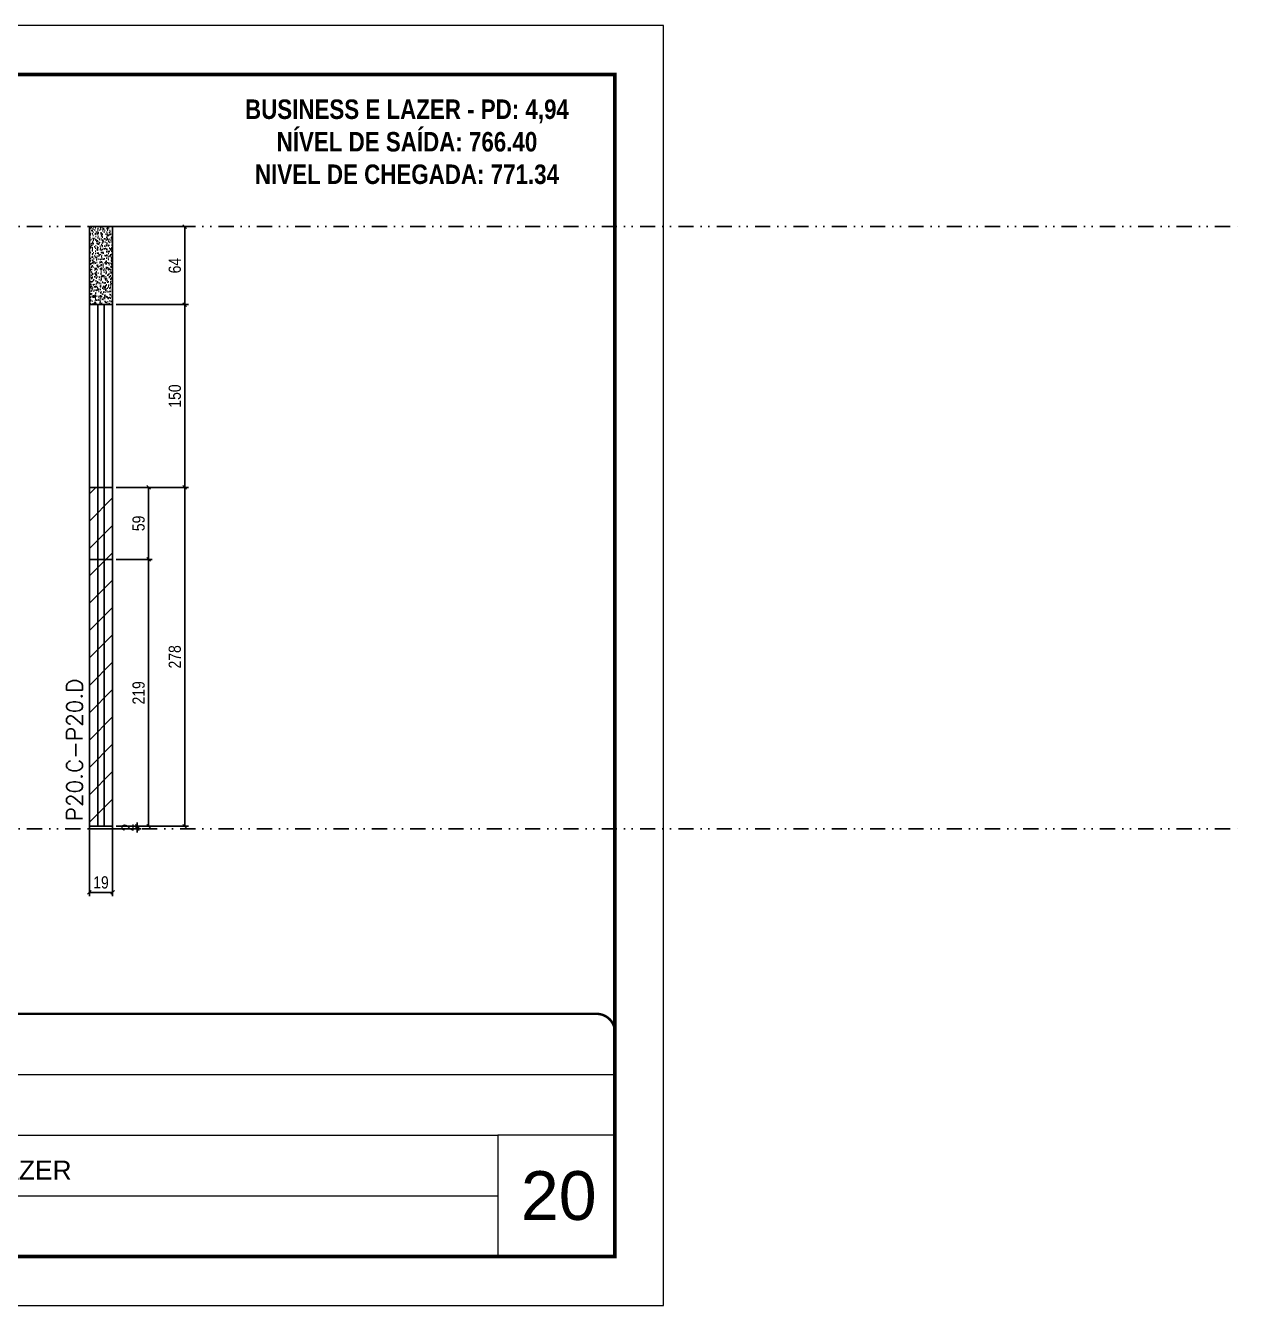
# Model space of a CAD drawing. Extents: x 13379 to 23315, y 867 to 16997.
# Drawn here: x 20116 to 21113, y 11204 to 12254 of the extents above; entities that cross this region are included whole.
import ezdxf

# ---------------------------------------------------------------- set-up
doc = ezdxf.new("R2010")
doc.units = 0
for name, pattern in [('CONTINUO', [0]), ('DASHED', [0.75, 0.5, -0.25]), ('DIVIDE2', [0.625, 0.25, -0.125, 0, -0.125, 0, -0.125])]:
    doc.linetypes.add(name, pattern=pattern)
for name, color, linetype, lineweight in [('CARIMBO', 255, 'Continuous', 9), ('Folhas', 255, 'Continuous', 9), ('Hachura', 251, 'Continuous', 9), ('SARRAFO DE PRESSAO', 251, 'DASHED', 9), ('Texto Seção', 7, 'Continuous', 15)]:
    doc.layers.add(name, color=color, linetype=linetype, lineweight=lineweight)
for name, color, linetype in [('COTA', 241, 'Continuous'), ('NOMENCLATURA', 7, 'Continuous'), ('Nível', 160, 'Continuous'), ('Painéis', 200, 'Continuous'), ('SARR_2.2x7', 40, 'Continuous')]:
    doc.layers.add(name, color=color, linetype=linetype)
doc.styles.add('ARIAL', font='arial.ttf')
doc.styles.add('COTA TECNICA', font='techl___.ttf', dxfattribs={"height": 10})
doc.styles.add('COTA TECNICA-50', font='techl___.ttf', dxfattribs={"height": 10})
doc.styles.add('REGUA-120', font='ROMANS.shx', dxfattribs={"height": 15})
doc.styles.add('ROMANC', font='techb___.ttf', dxfattribs={"height": 2.5})
doc.styles.add('Tecnologia', font='')
doc.styles.get('Tecnologia').set_extended_font_data('Forgotten Futurist')
doc.dimstyles.new('COTA PAINEL-50', dxfattribs={"dimtxt": 10, "dimasz": 3, "dimexe": 3, "dimexo": 3, "dimgap": 3, "dimtad": 1, "dimdec": 1, "dimzin": 12, "dimdsep": 46, "dimtxsty": 'COTA TECNICA-50', "dimblk1": 'OBLIQUE', "dimblk2": 'OBLIQUE', "dimsah": 1, "dimcen": 0.9, "dimclrd": 4, "dimclre": 4, "dimclrt": 240, "dimadec": 1, "dimazin": 3, "dimtfac": 1, "dimtdec": 1, "dimtmove": 0, "dimatfit": 3, "dimfxl": 1, "dimtolj": 1, "dimtzin": 12, "dimarcsym": 0})
doc.dimstyles.new('PAINEL', dxfattribs={"dimtxt": 10, "dimasz": 3, "dimexe": 3, "dimexo": 3, "dimgap": 3, "dimtad": 1, "dimdec": 1, "dimzin": 12, "dimdsep": 46, "dimtxsty": 'COTA TECNICA', "dimblk1": 'OBLIQUE', "dimblk2": 'OBLIQUE', "dimsah": 1, "dimcen": 0.9, "dimclrd": 4, "dimclre": 4, "dimclrt": 240, "dimadec": 1, "dimazin": 3, "dimtfac": 1, "dimtdec": 1, "dimtmove": 0, "dimatfit": 3, "dimfxl": 1, "dimtolj": 1, "dimtzin": 12, "dimarcsym": 0})

# ---------------------------------------------------------------- blocks, each defined once
blk = doc.blocks.new('9999999999')
at = {"color": 30, "linetype": 'CONTINUO'}
for p, q in [((98564.6, 34230.2), (98564.6, 34429.4)), ((98564.6, 34379.6), (99584, 34379.6)), ((98564.6, 34329.8), (99488, 34329.8)), ((99584, 34329.8), (99488, 34329.8)), ((99488, 34329.8), (99488, 34230.2)), ((98564.6, 34280), (99488, 34280))]:
    blk.add_line(p, q, dxfattribs=at)
at = {"color": 30, "linetype": 'CONTINUO', "const_width": 2}
blk.add_lwpolyline([(99584, 34230.2), (99584, 34414.4, 0.414214), (99569, 34429.4), (98229, 34429.4, 0.414214), (98214, 34414.4), (98214, 34245.2, 0.414214), (98229, 34230.2), (99584, 34230.2)], format="xyb", dxfattribs=at)
at = {"layer": 'Folhas'}
blk.add_lwpolyline([(98139, 34190.2), (99624, 34190.2), (99624, 35240.2), (98139, 35240.2)], close=True, dxfattribs=at)
at = {"layer": 'Folhas', "color": 30, "const_width": 3}
blk.add_lwpolyline([(98214, 34230.2), (99584, 34230.2), (99584, 35200.2), (98214, 35200.2)], close=True, dxfattribs=at)
at = {"color": 7, "linetype": 'Continuous', "ltscale": 5, "style": 'ARIAL'}
for s, height, p in [('SCHWARTZ', 15.48, (98837.7, 34393.1)), ('GWT', 15.48, (98837.7, 34343.3)), ('BUSINESS CENTER E LAZER', 15.483, (98837.7, 34293.5)), ('NOVA SISTEMAS CONSTRUTIVOS', 11.059, (98263.2, 34267.2)), ('PILARES', 15.48, (98837.7, 34243.7))]:
    blk.add_text(s, height=height, dxfattribs=at).set_placement(p)
at = {"layer": 'Folhas', "color": 7, "style": 'Tecnologia', "width": 1.5}
for s, p in [('CLIENTE:', (98573.7, 34397.2)), ('OBRA:', (98573.7, 34347.3)), ('PAVIMENTO:', (98573.7, 34297.5)), ('PROJETO:', (98573.7, 34247.7))]:
    blk.add_text(s, height=14, dxfattribs=at).set_placement(p)
blk = doc.blocks.new('_Oblique')
at = {"color": 0, "linetype": 'ByBlock', "lineweight": -2}
blk.add_line((-0.5, -0.5), (0.5, 0.5), dxfattribs=at)
blk = doc.blocks.new('*D610')
at = {"layer": 'COTA', "color": 4, "lineweight": -2, "transparency": 16777216}
for p, q in [((20190.3, 12089.3), (20249.5, 12089.3)), ((20246.5, 12025.3), (20246.5, 12089.3)), ((20190.3, 12025.3), (20249.5, 12025.3))]:
    blk.add_line(p, q, dxfattribs=at)
at = {"layer": 'Defpoints', "color": 0, "transparency": 16777216}
for p in [(20187.3, 12089.3), (20246.5, 12089.3), (20187.3, 12025.3)]:
    blk.add_point(p, dxfattribs=at)
at = {"layer": 'COTA', "color": 4, "lineweight": -2, "transparency": 16777216, "xscale": 3, "yscale": 3, "zscale": 3}
for p, rotation in [((20246.5, 12089.3), 90), ((20246.5, 12025.3), 270)]:
    blk.add_blockref('_Oblique', p, dxfattribs=dict(at, rotation=rotation))
at = {"layer": 'COTA', "color": 240, "transparency": 16777216, "insert": (20238.4, 12057.3), "char_height": 10, "attachment_point": 5, "rotation": 90, "style": 'COTA TECNICA'}
blk.add_mtext('\\A1;64', dxfattribs=at)
blk = doc.blocks.new('*D611')
at = {"layer": 'COTA', "color": 4, "lineweight": -2, "transparency": 16777216}
for p, q in [((20168.3, 11594.3), (20168.3, 11540.1)), ((20187.3, 11594.3), (20187.3, 11540.1)), ((20168.3, 11543.1), (20187.3, 11543.1))]:
    blk.add_line(p, q, dxfattribs=at)
at = {"layer": 'Defpoints', "color": 0, "transparency": 16777216}
for p in [(20168.3, 11597.3), (20187.3, 11597.3), (20187.3, 11543.1)]:
    blk.add_point(p, dxfattribs=at)
at = {"layer": 'COTA', "color": 4, "lineweight": -2, "transparency": 16777216, "xscale": 3, "yscale": 3, "zscale": 3, "rotation": 180}
blk.add_blockref('_Oblique', (20168.3, 11543.1), dxfattribs=at)
at = {"layer": 'COTA', "color": 4, "lineweight": -2, "transparency": 16777216, "xscale": 3, "yscale": 3, "zscale": 3}
blk.add_blockref('_Oblique', (20187.3, 11543.1), dxfattribs=at)
at = {"layer": 'COTA', "color": 240, "transparency": 16777216, "insert": (20177.8, 11551.2), "char_height": 10, "attachment_point": 5, "style": 'COTA TECNICA'}
blk.add_mtext('\\A1;19', dxfattribs=at)
blk = doc.blocks.new('*D612')
at = {"layer": 'COTA', "color": 4, "lineweight": -2, "transparency": 16777216}
for p, q in [((20190.3, 11816.3), (20219.8, 11816.3)), ((20216.8, 11597.3), (20216.8, 11816.3)), ((20190.3, 11597.3), (20219.8, 11597.3))]:
    blk.add_line(p, q, dxfattribs=at)
at = {"layer": 'Defpoints', "color": 0, "transparency": 16777216}
for p in [(20187.3, 11816.3), (20216.8, 11816.3), (20187.3, 11597.3)]:
    blk.add_point(p, dxfattribs=at)
at = {"layer": 'COTA', "color": 4, "lineweight": -2, "transparency": 16777216, "xscale": 3, "yscale": 3, "zscale": 3}
for p, rotation in [((20216.8, 11816.3), 90), ((20216.8, 11597.3), 270)]:
    blk.add_blockref('_Oblique', p, dxfattribs=dict(at, rotation=rotation))
at = {"layer": 'COTA', "color": 240, "transparency": 16777216, "insert": (20208.7, 11706.8), "char_height": 10, "attachment_point": 5, "rotation": 90, "style": 'COTA TECNICA'}
blk.add_mtext('\\A1;219', dxfattribs=at)
blk = doc.blocks.new('*D613')
at = {"layer": 'COTA', "color": 4, "lineweight": -2, "transparency": 16777216}
for p, q in [((20190.3, 11875.3), (20219.8, 11875.3)), ((20216.8, 11816.3), (20216.8, 11875.3)), ((20190.3, 11816.3), (20219.8, 11816.3))]:
    blk.add_line(p, q, dxfattribs=at)
at = {"layer": 'Defpoints', "color": 0, "transparency": 16777216}
for p in [(20187.3, 11875.3), (20216.8, 11875.3), (20187.3, 11816.3)]:
    blk.add_point(p, dxfattribs=at)
at = {"layer": 'COTA', "color": 4, "lineweight": -2, "transparency": 16777216, "xscale": 3, "yscale": 3, "zscale": 3}
for p, rotation in [((20216.8, 11875.3), 90), ((20216.8, 11816.3), 270)]:
    blk.add_blockref('_Oblique', p, dxfattribs=dict(at, rotation=rotation))
at = {"layer": 'COTA', "color": 240, "transparency": 16777216, "insert": (20208.7, 11845.8), "char_height": 10, "attachment_point": 5, "rotation": 90, "style": 'COTA TECNICA'}
blk.add_mtext('\\A1;59', dxfattribs=at)
blk = doc.blocks.new('*D614')
at = {"layer": 'COTA', "color": 4, "lineweight": -2, "transparency": 16777216}
for p, q in [((20190.3, 11875.3), (20249.5, 11875.3)), ((20246.5, 11597.3), (20246.5, 11875.3)), ((20190.3, 11597.3), (20249.5, 11597.3))]:
    blk.add_line(p, q, dxfattribs=at)
at = {"layer": 'Defpoints', "color": 0, "transparency": 16777216}
for p in [(20187.3, 11875.3), (20246.5, 11875.3), (20187.3, 11597.3)]:
    blk.add_point(p, dxfattribs=at)
at = {"layer": 'COTA', "color": 4, "lineweight": -2, "transparency": 16777216, "xscale": 3, "yscale": 3, "zscale": 3}
for p, rotation in [((20246.5, 11875.3), 90), ((20246.5, 11597.3), 270)]:
    blk.add_blockref('_Oblique', p, dxfattribs=dict(at, rotation=rotation))
at = {"layer": 'COTA', "color": 240, "transparency": 16777216, "insert": (20238.4, 11736.3), "char_height": 10, "attachment_point": 5, "rotation": 90, "style": 'COTA TECNICA'}
blk.add_mtext('\\A1;278', dxfattribs=at)
blk = doc.blocks.new('*D615')
at = {"layer": 'COTA', "color": 4, "lineweight": -2, "transparency": 16777216}
for p, q in [((20190.3, 11597.3), (20210.6, 11597.3)), ((20190.3, 11595.3), (20210.6, 11595.3)), ((20207.6, 11597.3), (20207.6, 11600.3)), ((20207.6, 11595.3), (20207.6, 11597.3)), ((20207.6, 11595.3), (20207.6, 11592.3))]:
    blk.add_line(p, q, dxfattribs=at)
at = {"layer": 'Defpoints', "color": 0, "transparency": 16777216}
for p in [(20187.3, 11597.3), (20187.3, 11595.3), (20207.6, 11597.3)]:
    blk.add_point(p, dxfattribs=at)
at = {"layer": 'COTA', "color": 4, "lineweight": -2, "transparency": 16777216, "xscale": 3, "yscale": 3, "zscale": 3}
for p, rotation in [((20207.6, 11597.3), 270), ((20207.6, 11595.3), 90)]:
    blk.add_blockref('_Oblique', p, dxfattribs=dict(at, rotation=rotation))
at = {"layer": 'COTA', "color": 240, "transparency": 16777216, "insert": (20199.6, 11596.3), "char_height": 10, "attachment_point": 5, "rotation": 90, "style": 'COTA TECNICA-50'}
blk.add_mtext('\\A1;2', dxfattribs=at)
blk = doc.blocks.new('*D618')
at = {"layer": 'COTA', "color": 4, "linetype": 'ByBlock', "lineweight": -2, "transparency": 16777216}
for p, q in [((20190.3, 12025.3), (20249.5, 12025.3)), ((20246.5, 11875.3), (20246.5, 12025.3)), ((20190.3, 11875.3), (20249.5, 11875.3))]:
    blk.add_line(p, q, dxfattribs=at)
at = {"layer": 'Defpoints', "color": 0, "linetype": 'ByBlock', "transparency": 16777216}
for p in [(20187.3, 12025.3), (20246.5, 12025.3), (20187.3, 11875.3)]:
    blk.add_point(p, dxfattribs=at)
at = {"layer": 'COTA', "color": 4, "linetype": 'ByBlock', "lineweight": -2, "transparency": 16777216, "xscale": 3, "yscale": 3, "zscale": 3}
for p, rotation in [((20246.5, 12025.3), 90), ((20246.5, 11875.3), 270)]:
    blk.add_blockref('_Oblique', p, dxfattribs=dict(at, rotation=rotation))
at = {"layer": 'COTA', "color": 240, "linetype": 'ByBlock', "transparency": 16777216, "insert": (20238.4, 11950.3), "char_height": 10, "attachment_point": 5, "rotation": 90, "style": 'COTA TECNICA'}
blk.add_mtext('\\A1;150', dxfattribs=at)

msp = doc.modelspace()

# ---------------------------------------------------------------- hatches: boundary and pattern name
at = {"layer": 'COTA'}
h = msp.add_hatch(dxfattribs=at)
h.set_pattern_fill('AR-CONC', color=256, scale=0.03)
h.set_pattern_definition([(50, (42.783, 0), (5.4655401, -0.4781726), [0.5715, -6.2865]), (355, (42.783, 0), (-1.0573026, 5.7317054), [0.4572, -5.0292175]), (100.451445, (43.238, -0.04), (4.4082374, 5.2535326), [0.4857003, -5.3427073]), (46.1842, (42.783, 1.524), (8.1323712, -1.2612698), [0.85725, -9.42975]), (96.635558, (43.4605, 1.419), (7.122124, 7.4227837), [0.7285507, -8.0140682]), (351.18415, (42.783, 1.524), (7.122124, 7.4227837), [0.685799, -7.543792]), (21, (43.545, 1.143), (4.5484317, -3.06795595), [0.5715, -6.2865]), (326, (43.545, 1.143), (1.8540609, 5.525639), [0.4572, -5.0292]), (71.451445, (43.924, 0.8873), (6.4024926, 2.4576831), [0.4857003, -5.3426981]), (37.5, (42.7828, 0), (0.0926581, 2.53665117), [0, -4.96824, 0, -5.1054, 0, -5.04825]), (7.5, (42.7828, 0), (2.00458988, 3.00541724), [0, -2.91084, 0, -4.85394, 0, -1.92405]), (327.5, (41.0835, 0), (4.06771786, -0.17186232), [0, -1.905, 0, -5.9436, 0, -7.8867]), (317.5, (40.3215, 0), (4.44387544, 0.76279473), [0, -2.4765, 0, -3.94716, 0, -5.6007])])
h.paths.add_polyline_path([(20187.3, 12089.3), (20168.3, 12089.3), (20168.3, 12025.3), (20187.3, 12025.3)])
at = {"layer": 'Hachura', "linetype": 'ByBlock'}
h = msp.add_hatch(dxfattribs=at)
h.set_pattern_fill('ANSI31', color=256, scale=5)
h.set_pattern_definition([(45, (-113007.218, -18391.685), (-11.2253202, 11.2253202), [])])
h.paths.add_polyline_path([(20187.3, 11816.3), (20168.3, 11816.3), (20168.3, 11597.3), (20187.3, 11597.3)])
h.paths.add_polyline_path([(20187.3, 11875.3), (20168.3, 11875.3), (20168.3, 11816.3), (20187.3, 11816.3)])

# ---------------------------------------------------------------- linework, layer by layer
at = {"layer": 'COTA', "linetype": 'ByBlock'}
msp.add_lwpolyline([(20168.3, 12025.3), (20187.3, 12025.3), (20187.3, 12089.3), (20168.3, 12089.3)], close=True, dxfattribs=at)
at = {"layer": 'Nível', "color": 4, "linetype": 'DIVIDE2', "ltscale": 50}
for p, q in [((17569.5, 12089.3), (21112.79, 12089.3)), ((17569.5, 11595.3), (21112.79, 11595.3))]:
    msp.add_line(p, q, dxfattribs=at)
at = {"layer": 'Painéis'}
msp.add_line((20187.3, 11816.3), (20168.3, 11816.3), dxfattribs=at)
for points in [[(20168.3, 11875.3), (20187.3, 11875.3), (20187.3, 12025.3), (20168.3, 12025.3)], [(20168.3, 11597.3), (20187.3, 11597.3), (20187.3, 11875.3), (20168.3, 11875.3)], [(20168.3, 11597.3), (20187.3, 11597.3), (20187.3, 11595.3), (20168.3, 11595.3)]]:
    msp.add_lwpolyline(points, close=True, dxfattribs=at)
at = {"layer": 'SARR_2.2x7'}
for p, q in [((20175.3, 11875.3), (20175.3, 12025.3)), ((20180.3, 11875.3), (20180.3, 12025.3)), ((20175.3, 11875.3), (20175.3, 11597.3)), ((20180.3, 11875.3), (20180.3, 11597.3))]:
    msp.add_line(p, q, dxfattribs=at)

# ---------------------------------------------------------------- block references
at = {"layer": 'SARRAFO DE PRESSAO', "color": 6, "linetype": 'ByBlock'}
msp.add_blockref('9999999999', (-78984.48, -22985.99), dxfattribs=at)

# ---------------------------------------------------------------- texts
at = {"layer": 'CARIMBO', "style": 'ARIAL'}
msp.add_text('20', height=40, dxfattribs=at).set_placement((20522.36, 11274.36))
at = {"layer": 'NOMENCLATURA', "color": 2, "insert": (20428.88, 12220.28), "char_height": 16, "attachment_point": 2, "style": 'ROMANC'}
msp.add_mtext_dynamic_manual_height_columns('\\PBUSINESS E LAZER - PD: 4,94\\PNÍVEL DE SAÍDA: 766.40\\PNIVEL DE CHEGADA: 771.34', width=376.0554, gutter_width=1, heights=[0], dxfattribs=at)
at = {"layer": 'Texto Seção', "insert": (20149.62, 11601.45), "char_height": 13, "width": 285.3299, "attachment_point": 1, "rotation": 90, "style": 'REGUA-120'}
msp.add_mtext('P20.C-P20.D', dxfattribs=at)

# ---------------------------------------------------------------- dimensions: what is measured, and where the dimension line sits
at = {"layer": 'COTA'}
for base, p1, p2, picture, middle in [((20246.48, 12089.3), (20187.3, 12025.3), (20187.3, 12089.3), '*D610', (20238.38, 12057.3)), ((20216.82, 11875.3), (20187.3, 11816.3), (20187.3, 11875.3), '*D613', (20208.68, 11845.8)), ((20246.48, 11875.3), (20187.3, 11597.3), (20187.3, 11875.3), '*D614', (20238.39, 11736.3)), ((20216.82, 11816.3), (20187.3, 11597.3), (20187.3, 11816.3), '*D612', (20208.73, 11706.8))]:
    dim = msp.add_linear_dim(base=base, p1=p1, p2=p2, angle=90, dimstyle='PAINEL', override={"dimarcsym": 2}, dxfattribs=at)
    dim.commit()
    dim.dimension.update_dxf_attribs({"geometry": picture, "text_midpoint": middle})
at = {"layer": 'COTA', "linetype": 'ByBlock'}
dim = msp.add_linear_dim(base=(20246.48, 12025.3), p1=(20187.3, 11875.3), p2=(20187.3, 12025.3), angle=90, dimstyle='PAINEL', dxfattribs=at)
dim.commit()
dim.dimension.update_dxf_attribs({"geometry": '*D618', "text_midpoint": (20238.37, 11950.3)})
at = {"layer": 'COTA'}
dim = msp.add_linear_dim(base=(20187.3, 11543.13), p1=(20168.3, 11597.3), p2=(20187.3, 11597.3), dimstyle='PAINEL', override={"dimarcsym": 2}, dxfattribs=at)
dim.commit()
dim.dimension.update_dxf_attribs({"geometry": '*D611', "text_midpoint": (20177.8, 11551.21)})
dim = msp.add_linear_dim(base=(20207.65, 11597.3), p1=(20187.3, 11595.3), p2=(20187.3, 11597.3), angle=90, dimstyle='COTA PAINEL-50', dxfattribs=at)
dim.commit()
dim.dimension.update_dxf_attribs({"geometry": '*D615', "text_midpoint": (20207.65, 11596.3), "dimtype": 160})

doc.saveas('drawing.dxf')
